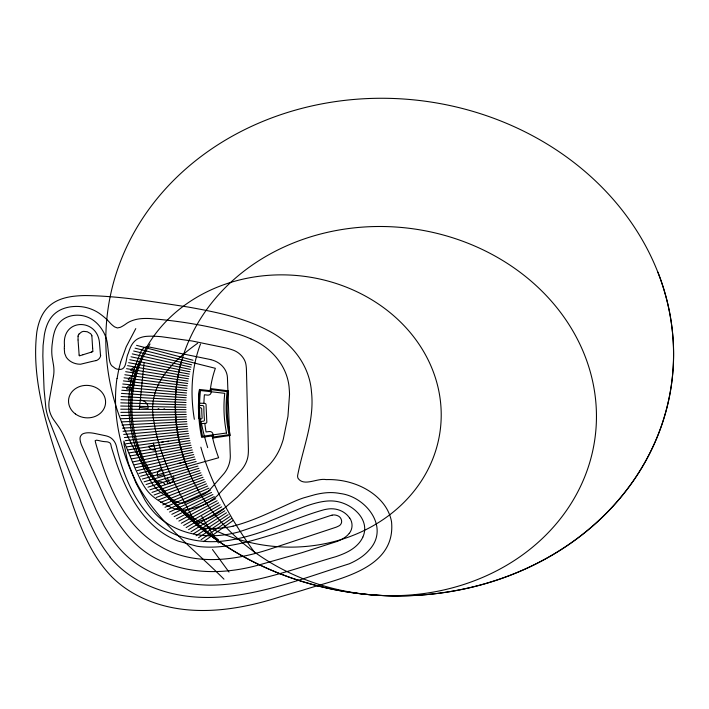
<?xml version="1.0" encoding="UTF-8"?>
<svg xmlns="http://www.w3.org/2000/svg" width="709" height="709" viewBox="0 0 709 709"><rect width="100%" height="100%" fill="white"/><g stroke="black" fill="none" stroke-linecap="round" stroke-linejoin="round"><path stroke-width="1.06" d="M64.289 348.11L64.351 346.807M64.271 348.624L64.661 353.339L66.212 357.123A11.69 10.218 6.1 0 0 66.557 357.637C69.633 361.838 74.906 364.213 80.064 364.213A11.397 9.953 6.1 0 0 80.72 364.187L89.591 362.033A7.258 6.337 6.1 0 1 90.229 361.874L94.696 360.854A11.282 9.855 6.1 0 0 95.325 360.695L95.875 360.535M64.368 346.515L64.448 345.505M64.466 345.212C61.887 318.306 97.071 317.978 99.437 342.429L100.51 355.289M139.354 409.323L144.104 362.591M78.079 336.163L78.043 339.877M210.218 390.694L210.493 388.559L228.325 390.836A163.956 143.262 6.1 0 0 230.319 435.441L212.709 438.047L212.248 435.92L201.648 437.356A192.724 168.396 6.1 0 1 199.521 424.31L198.945 418.478A192.724 168.396 6.1 0 1 199.504 389.454L210.218 390.694A133.15 116.347 6.1 0 1 215.359 368.308L135.082 348.163M116.958 378.384C111.774 415.208 120.814 453.202 138.122 485.771C159.135 523.127 194.213 549.271 223.964 579.156M135.516 373.191L131.661 391.031L135.516 373.191L139.576 361.679M181.876 359.906C171.56 394.789 174.086 432.738 186.848 466.619M134.4 368.458L140.807 351.832A24.948 21.802 6.1 0 1 141.897 350.078A13.471 11.769 6.1 0 1 143.253 348.465A5.699 4.981 6.1 0 1 145.07 347.286A4.883 4.263 6.1 0 1 147.286 346.896A20.889 18.257 6.1 0 1 149.608 347.1L210.75 359.596M134.32 368.698C121.709 407.693 131.697 450.835 153.038 484.805A37.985 33.19 6.1 0 0 160.837 492.418L169.114 497.709M120.565 362.255L126.264 346.692L135.782 328.595M200.505 344.025C191.306 367.936 190.18 394.195 194.346 419.285M79.009 334.081L81.34 332.149A5.486 4.795 6.1 0 1 83.706 331.36L87.304 331.759L90.424 333.558A5.69 4.972 6.1 0 1 91.904 335.8M209.128 490.593L224.204 473.364A35.601 31.107 6.1 0 0 230.31 456.109L227.421 377.33A21.456 18.744 6.1 0 0 210.733 359.658M197.696 343.218C171.817 361.776 146.781 385.944 153.826 420.978C159.277 456.906 177.383 489.378 194.417 520.947M203.634 541.623L233.279 520.388M201.081 539.7L231.533 518.509M198.547 537.759L229.813 516.613M196.021 535.782L228.121 514.699M193.522 533.771L226.463 512.758M191.031 531.732L224.833 510.808M188.567 529.667L223.238 508.832M186.121 527.567L221.66 506.838M183.693 525.44L220.127 504.826M168.024 441.672L168.653 441.308L167.067 441.53M181.282 523.277L218.62 502.805M178.89 521.088L217.14 500.758M176.523 518.864L215.696 498.702M174.175 516.613L214.278 496.619M171.853 514.326L212.895 494.527M169.548 512.013L211.548 492.418M167.271 509.674L210.227 490.3M165.011 507.298L208.942 488.155M162.778 504.888L207.693 486.002M160.571 502.459L206.47 483.839M158.391 499.987L205.291 481.659M91.895 351.939L91.31 352.143M156.228 497.488L204.139 479.47M158.532 408.969L157.832 409.226L159.454 409.244M154.101 494.962L203.013 477.263M151.992 492.409L201.932 475.039M149.945 489.813L200.886 472.814M91.222 352.169L83.024 354.739M147.951 487.172L199.867 470.572M278.965 532.663L328.967 516.081A27.917 24.39 6.1 0 1 332.069 515.159M278.194 532.902C253.184 540.391 227.474 549.103 200.975 546.754A53.76 46.971 6.1 0 1 196.88 546.205L178.269 541.127A50.729 44.321 6.1 0 1 174.875 539.726C143.378 525.812 126.743 492.994 116.099 462.082L111.561 447.733A27.438 23.973 6.1 0 1 110.914 444.809L110.569 443.781A3.04 2.659 6.1 0 0 109.904 442.965L109.275 442.549A6.301 5.504 6.1 0 0 107.024 441.822L106.199 441.742A26.827 23.441 6.1 0 1 102.477 441.361A31.808 27.793 6.1 0 1 99.659 440.776A21.846 19.09 6.1 0 0 96.397 440.192L95.174 440.697L95.653 442.948A54.106 47.281 6.1 0 1 96.167 444.791C107.227 482.962 122.79 525.041 159.312 545.77C194.169 567.2 237.568 560.349 274.206 547.685L336.057 527.221A28.2 24.638 6.1 0 0 338.955 525.874L339.292 525.679A5.477 4.786 6.1 0 0 340.666 524.421L341.224 523.455A6.337 5.53 6.1 0 0 341.605 520.991A8.162 7.134 6.1 0 0 340.657 518.208L340.444 517.889A5.876 5.14 6.1 0 0 338.76 516.312L338.406 516.108A8.925 7.799 6.1 0 0 335.313 515.053A7.223 6.31 6.1 0 0 332.069 515.159M82.856 354.792L79.479 355.856A3.084 2.694 6.1 0 1 79.151 355.138M146.027 484.495L198.883 468.321M144.157 481.783L197.944 466.052M163.752 474.569L157.664 476.315A6.47 5.654 6.1 0 1 161.59 469.181M142.358 479.036L218.629 457.757A187.194 163.566 6.1 0 1 212.204 435.92M140.621 476.253L196.154 461.497M178.198 463.526L185.04 461.789L188.807 471.405M138.946 473.435L195.312 459.202M233.137 526.113C255.196 520.45 275.464 509.718 296.202 500.625A108.92 95.174 6.1 0 1 303.567 497.895L315.009 494.66A81.925 71.582 6.1 0 1 321.266 493.393A55.178 48.212 6.1 0 1 327.655 492.675A43.798 38.268 6.1 0 1 340.524 493.561C366.021 496.708 390.242 527.673 369.052 550.175A47.804 41.769 6.1 0 1 364.825 554.358A53.264 46.546 6.1 0 1 360.012 558.01A62.853 54.921 6.1 0 1 354.739 561.156A77.21 67.461 6.1 0 1 349.138 563.85C286.613 583.427 216.724 613.684 151.469 586.866A100.953 88.208 6.1 0 1 110.046 557.177M259.317 564.878L302.131 552.63L337.564 541.277A51.801 45.261 6.1 0 0 341.171 539.62A33.048 28.874 6.1 0 0 344.193 537.874A24.576 21.474 6.1 0 0 346.923 535.791A20.428 17.849 6.1 0 0 349.209 533.336M258.439 565.1C227.811 573.59 194.08 574.839 164.364 562.237C133.381 550.485 114.14 521.195 102.052 491.771L81.402 444.791A40.564 35.441 6.1 0 1 80.445 441.663A17.105 14.951 6.1 0 1 80.046 438.446L80.064 438.047A6.434 5.619 6.1 0 1 80.596 436.141L81.579 434.785A5.468 4.777 6.1 0 1 82.944 433.811L83.768 433.474A12.594 11.007 6.1 0 1 87.34 432.809A21.704 18.966 6.1 0 1 91.009 432.889A30.257 26.437 6.1 0 1 94.643 433.438L105.428 435.707A15.421 13.471 6.1 0 1 108.894 436.815A11.096 9.696 6.1 0 1 111.889 438.72A14.907 13.019 6.1 0 1 114.184 441.282A16.945 14.809 6.1 0 1 115.753 444.224A24.886 21.749 6.1 0 1 116.693 447.352C125.289 484.788 144.964 526.822 185.173 537.963C233.412 552.178 279.266 522.037 324.137 509.718A40.262 35.175 6.1 0 1 327.7 509.053A24.168 21.119 6.1 0 1 331.351 508.77A20.322 17.76 6.1 0 1 349.661 518.137M137.342 470.59L194.505 456.906M135.809 467.71L193.734 454.593M134.347 464.803L192.999 452.271M132.955 461.86L192.307 449.949M153.924 445.261L148.704 446.262A5.397 4.715 6.1 0 0 155.218 449.878M131.626 458.9L191.643 447.618M130.376 455.914L191.013 445.279M129.206 452.9L190.429 442.93M128.099 449.869L189.87 440.581M127.071 446.821L189.356 438.224M163.283 442.053L161.687 442.274L162.441 442.443M126.113 443.745L188.878 435.858M125.236 440.661L188.434 433.491M124.438 437.55L188.027 431.116M123.712 434.44L187.655 428.741M123.065 431.311L187.318 426.366M122.489 428.165L187.025 423.982M200.523 423.654L205.53 423.335A1.436 1.258 6.1 0 0 206.815 421.997L206.044 404.706A1.436 1.258 6.1 0 0 204.635 403.394L199.601 403.173M122.001 425.019L186.759 421.598M200.275 421.376L203.146 421.235A1.436 1.258 6.1 0 0 204.449 419.914A187.336 163.682 6.1 0 1 203.864 406.833A1.436 1.258 6.1 0 0 202.446 405.539L199.566 405.451M121.585 421.864L186.538 419.214M121.248 418.7L186.352 416.83M121 415.527L186.21 414.437M199.566 407.746L200.239 407.746A1.436 1.258 6.1 0 1 201.728 409.022A189.489 165.569 6.1 0 0 202.118 417.769A1.436 1.258 6.1 0 1 200.744 419.072L200.071 419.081M120.822 412.363L186.095 412.053M163.3 409.27L164.913 409.279L164.204 409.013M120.725 409.19L186.024 409.66M120.698 406.027L185.988 407.276M120.76 402.854L185.988 404.883M120.902 399.699L186.024 402.499M121.124 396.535L186.095 400.115M121.416 393.389L186.21 397.731M121.797 390.251L186.361 395.347M122.249 387.123L186.547 392.972M122.781 384.003L186.768 390.597M139.54 407.453L148.128 408.34A8.632 7.542 6.1 0 0 140.302 399.947M123.393 380.901L187.025 388.222M124.075 377.817L187.327 385.856M124.846 374.751L187.655 383.498M125.688 371.702L188.027 381.141M126.601 368.671L188.434 378.792M131.874 389.853L126.557 388.984A5.397 4.715 6.1 0 1 132.707 385.209M127.593 365.658L188.878 376.444M128.657 362.68L189.365 374.104M129.8 359.72L189.879 371.773M131.014 356.787L190.429 369.451M133.514 380.981L128.249 379.856A5.397 4.715 6.1 0 1 134.657 376.399M132.299 353.88L191.022 367.138M133.655 351.008L191.652 364.825M136.571 345.345L193.008 360.234M135.933 371.986L130.775 370.497A5.397 4.715 6.1 0 1 137.484 367.51M250.933 338.946C271.237 347.366 287.881 366.296 289.219 388.833A105.508 92.188 6.1 0 1 289.529 394.505L287.96 416.36L283.29 439.243A112.19 98.028 6.1 0 1 281.508 444.64A75.092 65.618 6.1 0 1 273.435 459.857A83.467 72.93 6.1 0 1 269.704 464.395L237.338 497.106L222.546 509.806A92.968 81.234 6.1 0 1 217.53 513.245A70.634 61.718 6.1 0 1 212.186 516.312A53.857 47.06 6.1 0 1 206.541 518.846A53.051 46.36 6.1 0 1 200.248 520.805C191.04 525.493 202.854 529.127 207.657 528.294A40.652 35.521 6.1 0 0 214.047 528.489L220.499 528.125A68.844 60.159 6.1 0 0 233.137 526.122M169.602 498.002L176.319 501.644A21.066 18.407 6.1 0 0 178.42 502.548A7.826 6.833 6.1 0 0 182.957 502.991A17.512 15.306 6.1 0 0 185.182 502.477A34.741 30.354 6.1 0 0 187.327 501.786L203.58 494.483A36.46 31.861 6.1 0 0 209.137 490.601M111.446 576.435C89.724 554.004 79.116 523.783 69.34 494.793L57.429 458.82C44.259 418.159 31.604 375.158 36.833 331.98A94.926 82.944 6.1 0 1 38.02 326.237A72.424 63.278 6.1 0 1 39.527 321.23A57.97 50.649 6.1 0 1 41.556 316.382A44.942 39.27 6.1 0 1 44.224 311.792A38.011 33.217 6.1 0 1 47.636 307.6A34.901 30.496 6.1 0 1 56.614 301.059A39.571 34.573 6.1 0 1 61.931 298.852A48.744 42.593 6.1 0 1 67.559 297.31A62.046 54.212 6.1 0 1 73.373 296.318A93.056 81.313 6.1 0 1 85.204 295.556C119.75 295.928 153.959 301.883 188.027 307.015C215.837 312.022 244.224 317.552 269.296 331.165C292.09 342.979 309.647 365.755 311.473 391.829C314.734 420.667 302.849 447.955 297.603 475.704A7.817 6.833 6.1 0 0 298.019 478.247C303.833 487.003 317.331 477.831 326.149 479.603C335.818 479.302 345.54 480.729 354.66 483.972C371.738 489.946 388.337 503.151 391.545 521.868C396.127 569.841 336.545 579.058 302.796 590.207L279.709 596.969C234.679 611.468 183.206 618.443 139.301 596.464A101.378 88.581 6.1 0 1 111.419 576.452M110.258 557.044C97.266 540.967 88.98 521.762 81.517 502.663L48.886 419.542A75.677 66.123 6.1 0 1 45.925 408.455L44.073 389.356L42.841 356.051L43.081 345.434L44.348 334.905A77.928 68.091 6.1 0 1 45.589 329.375A55.098 48.141 6.1 0 1 47.459 324.004A39.607 34.608 6.1 0 1 50.171 318.935A30.806 26.915 6.1 0 1 53.928 314.424A27.837 24.319 6.1 0 1 64.439 308.264A33.341 29.131 6.1 0 1 70.634 306.829A37.533 32.791 6.1 0 1 84.3 307.13A36.124 31.559 6.1 0 1 100.873 314.504A69.145 60.416 6.1 0 1 105.668 318.43A56.791 49.621 6.1 0 1 109.939 322.772A26.136 22.83 6.1 0 0 114.628 326.902L117.402 327.948L120.326 327.319A34.307 29.982 6.1 0 0 125.75 324.066A24.611 21.509 6.1 0 1 131.068 321.062A29.973 26.189 6.1 0 1 137.129 319.245A37.134 32.446 6.1 0 1 143.51 318.509A69.048 60.327 6.1 0 1 149.971 318.536C180.006 320.982 210.015 325.901 238.968 334.356A106.315 92.897 6.1 0 1 250.942 338.937M228.998 572.057L212.478 549.528M155.457 481.606L159.312 486.684M254.974 552.976C231.701 520.734 211.628 485.692 200.86 447.184M167.998 483.786L165.365 478.575L157.212 456.995L153.348 443.187M142.606 459.928L136.819 445.474M160.163 486.401L158.125 481.978A5.397 4.715 6.1 0 1 165.153 484.734M167.377 477.963L169.664 483.316A6.47 5.654 6.1 0 0 173.43 476.111M91.86 335.809L92.595 347.454M79.142 355.138L78.052 340.116M92.631 348.057L92.808 350.636A3.536 3.093 6.1 0 1 92.764 351.283M92.64 348.181L92.613 347.773M218.505 539.744A282.953 247.237 6.1 0 1 165.552 492.214A154.234 134.763 6.1 0 1 150.042 343.998M117.162 378.42A162.104 140.923 23.2 0 1 120.654 362.281M207.702 447.645A132.025 59.405 66.9 0 1 201.179 422.139M198.937 418.478A192.29 168.024 6.1 0 1 199.495 389.454M218.452 542.961A228.83 112.828 60.4 0 1 201.719 516.356M657.881 272.123A284.309 248.416 6.1 0 1 521.567 570.656A284.309 248.416 6.1 0 1 160.544 488.2M204.812 423.379A187.336 163.682 6.1 0 0 206.053 431.958L209.155 431.542A3.235 2.827 6.1 0 1 212.913 433.908L213.551 436.966L229.06 434.661A165.037 144.202 6.1 0 1 227.128 391.634L211.442 389.631L211.069 392.689A3.235 2.827 6.1 0 1 207.524 395.126L204.387 394.762A187.336 163.682 6.1 0 0 203.908 403.368M362.831 537.121A31.125 27.199 6.1 0 1 359.366 542.633A36.256 31.675 6.1 0 1 354.597 547.33A42.451 37.098 6.1 0 1 348.89 551.141A59.583 52.067 6.1 0 1 342.58 554.163A113.077 98.808 6.1 0 1 335.951 556.654C294.279 568.591 252.688 585.359 208.721 585.138C176.311 584.34 142.039 574.006 119.998 549.076A122.365 106.926 6.1 0 1 111.703 538.388L104.258 526.317L96.406 510.843L64.333 437.072A86.888 75.916 6.1 0 0 61.364 431.169A70.333 61.453 6.1 0 0 57.792 425.524L53.875 420.038A32.49 28.387 6.1 0 1 50.658 414.26A29.211 25.524 6.1 0 1 49.054 408.012A37.55 32.809 6.1 0 1 49.045 401.64L53.441 376.506A42.691 37.302 6.1 0 0 53.937 370.169A49.001 42.815 6.1 0 0 53.272 363.797L52.209 357.451A57.181 49.958 6.1 0 1 51.766 351.079A81.827 71.494 6.1 0 1 52.111 344.716L52.953 338.397A67.621 59.086 6.1 0 1 54.38 332.175A36.132 31.568 6.1 0 1 56.88 326.255A24.824 21.687 6.1 0 1 60.974 321.106A21.731 18.992 6.1 0 1 66.699 317.366A23.362 20.419 6.1 0 1 72.655 315.576A24.788 21.66 6.1 0 1 80.808 315.416A24.071 21.04 6.1 0 1 87.81 317.251A25.87 22.599 6.1 0 1 93.978 320.76A32.986 28.821 6.1 0 1 99.003 325.493A42.939 37.524 6.1 0 1 105.721 336.917A40.59 35.468 6.1 0 1 107.343 343.174L108.814 355.909A50.366 44.011 6.1 0 0 109.957 362.272L110.515 363.797A9.926 8.676 6.1 0 0 111.871 365.835L115.416 368.485A8.88 7.755 6.1 0 0 117.96 369.274C127.585 371.17 125.138 358.612 128.391 353.029A60.664 53.007 6.1 0 1 130.633 347.011A24.31 21.243 6.1 0 1 134.267 341.587L134.861 340.985A15.394 13.453 6.1 0 1 139.097 338.175L139.921 337.839A21.811 19.054 6.1 0 1 146.914 336.323A63.385 55.391 6.1 0 1 154.199 336.243A114.521 100.066 6.1 0 1 161.475 336.722L192.166 341.002L226.047 347.995A58.2 50.853 6.1 0 1 233.004 350.069A19.622 17.149 6.1 0 1 239.155 353.534A22.165 19.365 6.1 0 1 243.674 358.63A19.515 17.051 6.1 0 1 245.97 364.683A54.327 47.468 6.1 0 1 246.466 371.064L248.345 447.689A70.014 61.178 6.1 0 1 248.23 454.07A33.234 29.042 6.1 0 1 247.202 459.538A35.627 31.125 6.1 0 1 244.197 466.132A40.253 35.175 6.1 0 1 240.209 471.361L217.362 495.626A63.083 55.116 6.1 0 1 212.088 499.898M362.831 537.121A26.33 23.007 6.1 0 0 364.648 530.199A24.824 21.687 6.1 0 0 364.266 524.633A27.19 23.76 6.1 0 0 361.962 518.536A31.905 27.881 6.1 0 0 358.036 513.077A36.93 32.268 6.1 0 0 346.834 504.773A34.386 30.044 6.1 0 0 340.098 502.202A30.93 27.031 6.1 0 0 332.929 500.997A35.601 31.107 6.1 0 0 325.67 501.192A59.459 51.952 6.1 0 0 318.563 502.415A95.015 83.024 6.1 0 0 311.659 504.267A121 105.73 6.1 0 0 304.923 506.527L265.051 523.082L238.986 531.874A123.676 108.06 6.1 0 1 232.003 533.531A93.907 82.058 6.1 0 1 210.44 535.827C189.143 535.632 167.156 527.593 153.011 511.216A80.808 70.608 6.1 0 1 148.801 505.907A96.256 84.105 6.1 0 1 145.097 500.315L135.844 482.749L128.781 464.457A115.248 100.705 6.1 0 1 125.706 451.97A96.273 84.123 6.1 0 0 124.19 445.296L123.836 441.113L135.065 468.277L141.056 480.924A94.722 82.767 6.1 0 0 144.397 486.684A48.691 42.54 6.1 0 0 148.447 492.081A40.98 35.804 6.1 0 0 153.419 496.858A59.689 52.156 6.1 0 0 159.135 500.953A91.044 79.559 6.1 0 0 171.738 507.662A25.285 22.094 6.1 0 0 178.659 509.736A20.144 17.601 6.1 0 0 185.882 509.78A80.312 70.173 6.1 0 0 192.963 508.397A55.568 48.549 6.1 0 0 206.213 503.505A48.912 42.735 6.1 0 0 212.088 499.898M349.794 518.075A16.564 14.472 6.1 0 1 349.289 533.381M100.713 355.315A7.648 6.682 6.1 0 1 95.954 360.704M78.061 336.163A4.972 4.343 6.1 0 1 78.983 334.054M92.861 351.372A2.162 1.888 6.1 0 1 91.931 351.894M226.534 433.013L202.517 436.283A191.643 167.457 6.1 0 1 200.47 390.517L224.753 393.327A167.2 146.089 6.1 0 0 226.534 433.013M255.267 552.63A210.91 184.287 6.1 0 0 594.248 442.983A210.91 184.287 6.1 0 0 307.981 237.683A210.91 184.287 6.1 0 0 255.267 552.63M189.613 515.363A155.528 135.898 6.1 0 0 439.589 434.511A155.528 135.898 6.1 0 0 228.484 283.113A155.528 135.898 6.1 0 0 189.613 515.363M213.728 537.812A284.247 248.363 6.1 0 0 670.572 390.039A284.247 248.363 6.1 0 0 284.761 113.351A284.247 248.363 6.1 0 0 213.728 537.812M75.358 413.923A18.558 16.218 6.1 0 0 105.357 404.644A18.558 16.218 6.1 0 0 80.445 386.281A18.558 16.218 6.1 0 0 75.358 413.923"/></g></svg>
